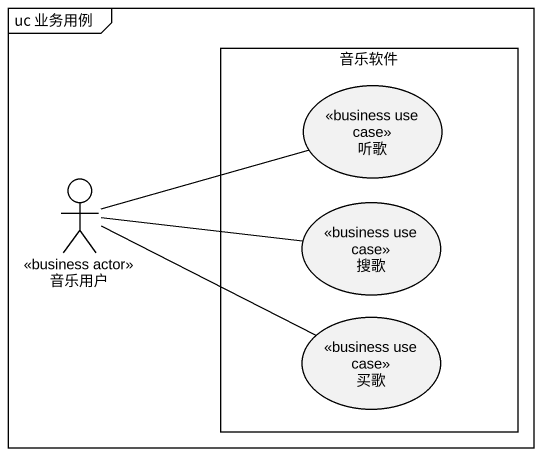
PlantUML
@startuml
mainframe uc 业务用例
rectangle 音乐软件 {
  usecase 听歌 <<business use case>>
  usecase 搜歌 <<business use case>>
  usecase 买歌 <<business use case>>
}
actor 音乐用户 <<business actor>>
音乐用户 -right- 听歌
音乐用户 -right- 搜歌
音乐用户 -right- 买歌
@enduml
